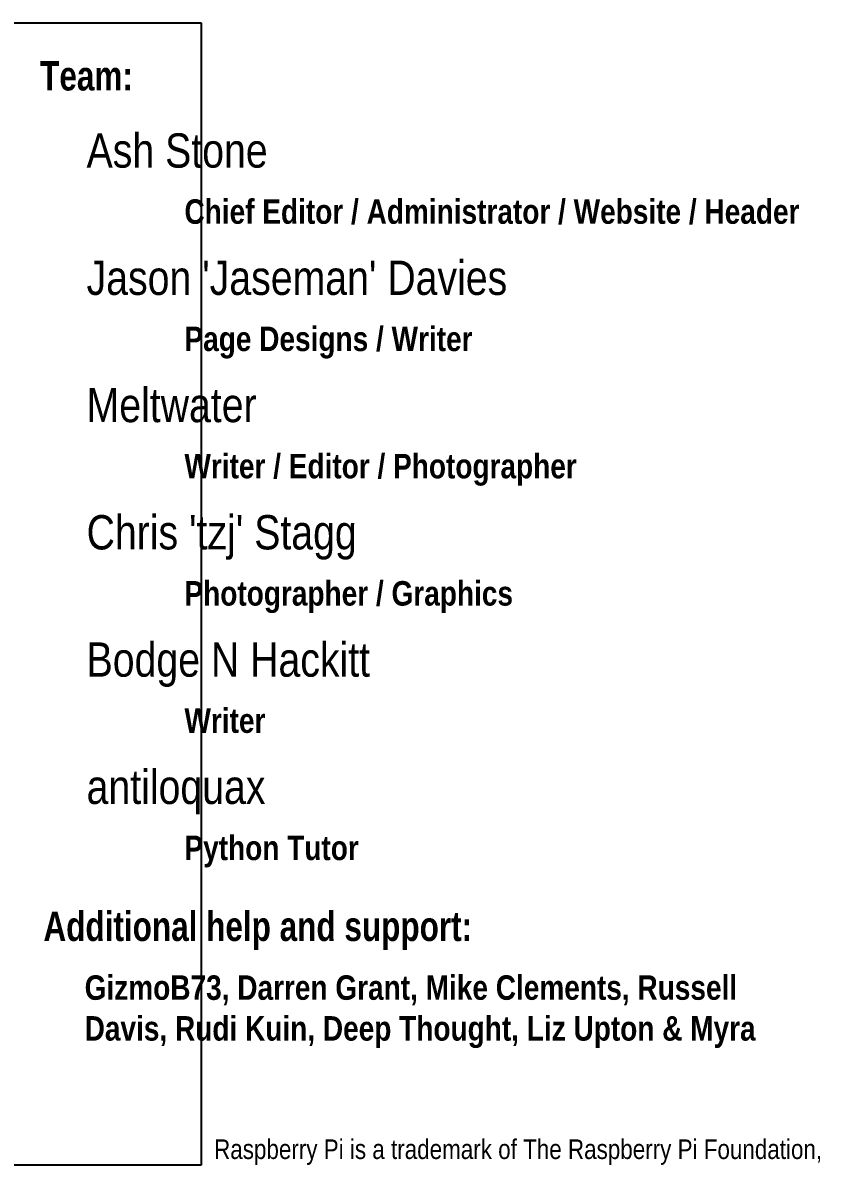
# Model space of a CAD drawing. Header units: millimetres. Extents: x 471 to 1044, y 7 to 541.
# Drawn here: x 887.8 to 969.3, y 7 to 123.7 of the extents above; entities that cross this region are included whole.
import ezdxf

# ---------------------------------------------------------------- set-up
doc = ezdxf.new("R2010")
doc.units = ezdxf.units.MM
doc.layers.add('Images', color=7, linetype='Continuous')
doc.layers.add('Text', color=7, linetype='Continuous')
doc.styles.get("Standard").update_dxf_attribs({"font": 'arial.ttf'})
picture_1 = doc.add_image_def('image5.jpg', size_in_pixel=(1024, 768))

msp = doc.modelspace()

# ---------------------------------------------------------------- texts
at = {"layer": 'Text', "attachment_point": 1}
for s, width, insert, char_height in [('{\\fImpact|b0|i0|c0|p34;\\C14;Team:}', 62.9591, (889.56, 119.79), 3), ('{\\fArial Narrow|b0|i0|c0|p34;Ash Stone}', 75, (894.31, 112.41), 3.5), ('{\\fArial Narrow|b1|i0|c0|p34;Chief Editor / Administrator / Website / Header}', 65, (904.31, 105.67), 2.5), ("{\\fArial Narrow|b0|i0|c0|p34;Jason 'Jaseman' Davies}", 75, (894.31, 99.41), 3.5), ('{\\fArial Narrow|b1|i0|c0|p34;Page Designs / Writer}', 65, (904.31, 92.67), 2.5), ('{\\fArial Narrow|b0|i0|c0|p34;Meltwater}', 75, (894.31, 86.41), 3.5), ('{\\fArial Narrow|b1|i0|c0|p34;Writer / Editor / Photographer}', 65, (904.31, 79.67), 2.5), ("{\\fArial Narrow|b0|i0|c0|p34;Chris 'tzj' Stagg}", 75, (894.31, 73.41), 3.5), ('{\\fArial Narrow|b1|i0|c0|p34;Photographer / Graphics}', 65, (904.31, 66.67), 2.5), ('{\\fArial Narrow|b0|i0|c0|p34;Bodge N Hackitt}', 75, (894.31, 60.41), 3.5), ('{\\fArial Narrow|b1|i0|c0|p34;Writer}', 65, (904.31, 53.67), 2.5), ('{\\fArial Narrow|b0|i0|c0|p34;antiloquax}', 75, (894.31, 47.41), 3.5), ('{\\fArial Narrow|b1|i0|c0|p34;Python Tutor}', 65, (904.31, 40.67), 2.5), ('{\\fImpact|b0|i0|c0|p34;\\C14;Additional help and support:}', 78.7997, (889.9, 32.91), 3), ('{\\fArial Narrow|b1|i0|c0|p34;GizmoB73, Darren Grant, Mike Clements, Russell Davis, Rudi Kuin, Deep Thought, Liz Upton & Myra\\H1.8653x; }', 75, (894.11, 26.4), 2.5), ('\\pi128.23;{\\fArial Narrow|b0|i0|c0|p34;\\C205;Raspberry Pi is a trademark of The Raspberry Pi Foundation,}', 190, (779.11, 9.64), 2)]:
    msp.add_mtext_dynamic_manual_height_columns(s, width=width, gutter_width=12.5, heights=[0], dxfattribs=dict(at, insert=insert, char_height=char_height))

# ---------------------------------------------------------------- pictures from other files: only their frames are drawn
at = {"layer": 'Images'}
image = msp.add_image(picture_1, insert=(750.43, 7.01), size_in_units=(155.58, 116.69), dxfattribs=at)
image.dxf.flags = 7

doc.saveas('drawing.dxf')
